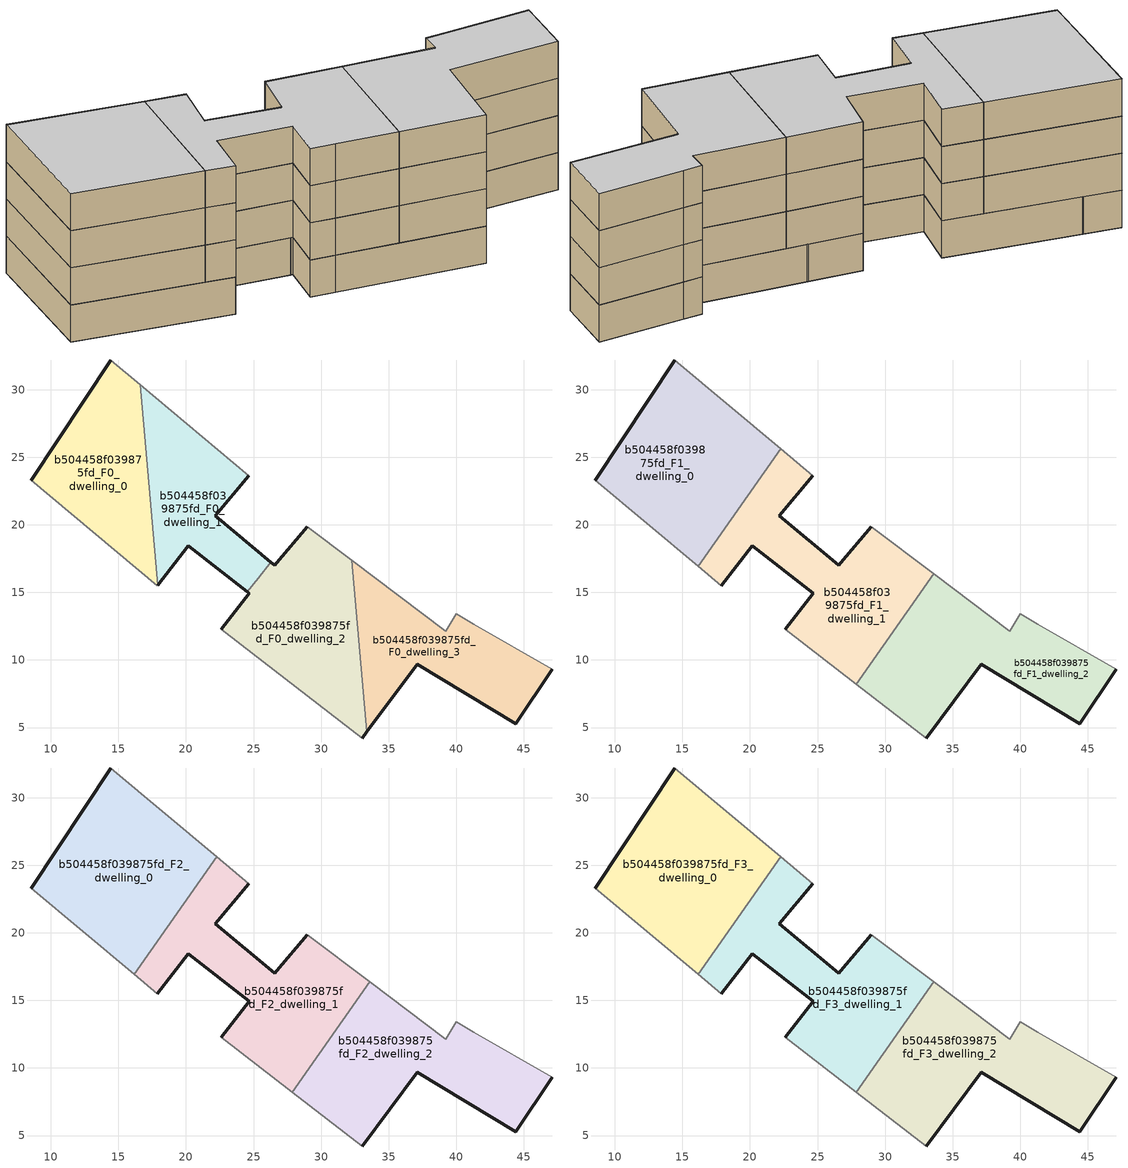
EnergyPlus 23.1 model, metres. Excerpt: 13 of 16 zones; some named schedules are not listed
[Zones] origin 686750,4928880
b504458f039875fd_F0_dwelling_0
 floor ground (EU_floor_Construction): 17.89,15.49 17.92,15.53 16.63,30.37 14.45,32.21 8.55,23.32 z0
 wall outside (EU_wall_Construction): 8.55,23.32 14.45,32.21 z0:3
 wall adiabatic (EU_wall_Construction): 14.45,32.21 16.63,30.37 / 17.92,15.53 17.89,15.49 8.55,23.32 z0:3
 wall to b504458f039875fd_F0_dwelling_1 (EU_wall_Construction): 16.63,30.37 17.92,15.53 z0:3
b504458f039875fd_F0_dwelling_1
 floor ground (EU_floor_Construction): 25.35,16.07 26.27,17.25 22.15,20.69 24.63,23.66 16.63,30.37 17.92,15.53 20.16,18.45 24.55,15.05 z0
 wall outside (EU_wall_Construction): 24.55,15.05 20.16,18.45 17.92,15.53 / 24.63,23.66 22.15,20.69 26.27,17.25 z0:3
 wall adiabatic (EU_wall_Construction): 16.63,30.37 24.63,23.66 z0:3
 wall to b504458f039875fd_F0_dwelling_2 (EU_wall_Construction): 26.27,17.25 25.35,16.07 / 25.34,16.06 24.55,15.06 z0:3; 25.34,16.06,2.98 25.35,16.06,0 25.34,16.06,0
b504458f039875fd_F0_dwelling_2
 floor ground (EU_floor_Construction): 33.06,4.23 33.39,4.67 32.29,17.37 28.98,19.87 26.73,17.21 26.56,17.01 26.27,17.25 24.56,15.05 24.68,14.96 22.61,12.28 24.11,11.12 z0
 wall outside (EU_wall_Construction): 33.39,4.67 33.06,4.23 / 22.61,12.28 24.68,14.96 24.56,15.05 / 26.27,17.25 26.56,17.01 26.73,17.21 28.98,19.87 z0:3
 wall adiabatic (EU_wall_Construction): 33.06,4.23 24.11,11.12 22.61,12.28 / 28.98,19.87 32.29,17.37 z0:3
 wall to b504458f039875fd_F0_dwelling_3 (EU_wall_Construction): 32.29,17.37 33.39,4.67 z0:3
b504458f039875fd_F0_dwelling_3
 floor ground (EU_floor_Construction): 44.42,5.28 47.11,9.31 41.31,12.66 40,13.43 39.22,12.15 32.29,17.37 33.39,4.67 37.11,9.68 z0
 wall outside (EU_wall_Construction): 47.11,9.31 44.42,5.28 37.11,9.68 33.39,4.67 z0:3
 wall adiabatic (EU_wall_Construction): 32.29,17.37 39.22,12.15 40,13.43 41.31,12.66 47.11,9.31 z0:3
b504458f039875fd_F1_dwelling_0
 floor to b504458f039875fd_F0_dwelling_0 (EU_floor_Construction): 16.16,16.94 17.62,19.03 16.63,30.37 14.45,32.21 8.55,23.32 z3
 floor to b504458f039875fd_F0_dwelling_1 (EU_floor_Construction): 17.62,19.03 22.26,25.65 16.63,30.37 z3
 wall outside (EU_wall_Construction): 8.55,23.32 14.45,32.21 z3:6
 wall adiabatic (EU_wall_Construction): 16.16,16.94 8.55,23.32 / 14.45,32.21 22.26,25.65 z3:6
 wall to b504458f039875fd_F1_dwelling_1 (EU_wall_Construction): 22.26,25.65 16.16,16.94 z3:6
b504458f039875fd_F1_dwelling_1
 floor outside (EU_floor_Construction): 25.35,16.07 24.55,15.05 20.16,18.45 24.68,14.96 24.56,15.05 26.27,17.25 26.56,17.01 22.15,20.69 26.27,17.25 z3
 floor to b504458f039875fd_F0_dwelling_0 (EU_floor_Construction): 17.89,15.49 17.92,15.53 17.62,19.03 16.16,16.94 z3
 floor to b504458f039875fd_F0_dwelling_1 (EU_floor_Construction): 25.35,16.07 26.27,17.25 22.15,20.69 24.63,23.66 22.26,25.65 17.62,19.03 17.92,15.53 20.16,18.45 24.55,15.05 z3
 floor to b504458f039875fd_F0_dwelling_2 (EU_floor_Construction): 27.88,8.21 32.51,14.82 32.29,17.37 28.98,19.87 26.73,17.21 26.56,17.01 26.27,17.25 24.56,15.05 24.68,14.96 22.61,12.28 24.11,11.12 z3
 floor to b504458f039875fd_F0_dwelling_3 (EU_floor_Construction): 32.51,14.82 33.6,16.38 32.29,17.37 z3
 wall outside (EU_wall_Construction): 24.63,23.66 22.15,20.69 26.56,17.01 26.73,17.21 28.98,19.87 / 22.61,12.28 24.68,14.96 20.16,18.45 17.89,15.49 z3:6
 wall adiabatic (EU_wall_Construction): 17.89,15.49 16.16,16.94 / 22.26,25.65 24.63,23.66 / 28.98,19.87 33.6,16.38 / 27.88,8.21 24.11,11.12 22.61,12.28 z3:6
 wall to b504458f039875fd_F1_dwelling_2 (EU_wall_Construction): 33.61,16.38 27.88,8.21 z3:6
b504458f039875fd_F1_dwelling_2
 floor to b504458f039875fd_F0_dwelling_2 (EU_floor_Construction): 33.06,4.23 33.39,4.67 32.51,14.82 27.88,8.21 z3
 floor to b504458f039875fd_F0_dwelling_3 (EU_floor_Construction): 44.42,5.28 47.11,9.31 41.31,12.66 40,13.43 39.22,12.15 33.6,16.38 32.51,14.82 33.39,4.67 37.11,9.68 z3
 wall outside (EU_wall_Construction): 47.11,9.31 44.42,5.28 37.11,9.68 33.06,4.23 z3:6
 wall adiabatic (EU_wall_Construction): 33.06,4.23 27.88,8.21 / 33.6,16.38 39.22,12.15 40,13.43 41.31,12.66 47.11,9.31 z3:6
b504458f039875fd_F2_dwelling_0
 floor to b504458f039875fd_F1_dwelling_0 (EU_floor_Construction): 16.16,16.94 22.26,25.65 14.45,32.21 8.55,23.32 z6
 wall outside (EU_wall_Construction): 8.55,23.32 14.45,32.21 z6:9
 wall adiabatic (EU_wall_Construction): 16.16,16.94 8.55,23.32 / 14.45,32.21 22.26,25.65 z6:9
 wall to b504458f039875fd_F2_dwelling_1 (EU_wall_Construction): 22.26,25.65 16.16,16.94 z6:9
b504458f039875fd_F2_dwelling_1
 floor to b504458f039875fd_F1_dwelling_1 (EU_floor_Construction): 27.88,8.21 33.6,16.38 28.98,19.87 26.73,17.21 26.56,17.01 22.15,20.69 24.63,23.66 22.26,25.65 16.16,16.94 17.89,15.49 20.16,18.45 24.68,14.96 22.61,12.28 24.11,11.12 z6
 wall outside (EU_wall_Construction): 24.63,23.66 22.15,20.69 26.56,17.01 26.73,17.21 28.98,19.87 / 22.61,12.28 24.68,14.96 20.16,18.45 17.89,15.49 z6:9
 wall adiabatic (EU_wall_Construction): 17.89,15.49 16.16,16.94 / 22.26,25.65 24.63,23.66 / 28.98,19.87 33.6,16.38 / 27.88,8.21 24.11,11.12 22.61,12.28 z6:9
 wall to b504458f039875fd_F2_dwelling_2 (EU_wall_Construction): 33.61,16.38 27.88,8.21 z6:9
b504458f039875fd_F2_dwelling_2
 floor to b504458f039875fd_F1_dwelling_2 (EU_floor_Construction): 44.42,5.28 47.11,9.31 41.31,12.66 40,13.43 39.22,12.15 33.6,16.38 27.88,8.21 33.06,4.23 37.11,9.68 z6
 wall outside (EU_wall_Construction): 47.11,9.31 44.42,5.28 37.11,9.68 33.06,4.23 z6:9
 wall adiabatic (EU_wall_Construction): 33.06,4.23 27.88,8.21 / 33.6,16.38 39.22,12.15 40,13.43 41.31,12.66 47.11,9.31 z6:9
b504458f039875fd_F3_dwelling_0
 floor to b504458f039875fd_F2_dwelling_0 (EU_floor_Construction): 16.16,16.94 22.26,25.65 14.45,32.21 8.55,23.32 z9
 wall outside (EU_wall_Construction): 8.55,23.32 14.45,32.21 z9:12
 wall adiabatic (EU_wall_Construction): 16.16,16.94 8.55,23.32 / 14.45,32.21 22.26,25.65 z9:12
 wall to b504458f039875fd_F3_dwelling_1 (EU_wall_Construction): 22.26,25.65 16.16,16.94 z9:12
 ceiling to b504458f039875fd_F4_dwelling_0 (EU_floor_Construction): 22.26,25.65 16.16,16.94 8.55,23.32 14.45,32.21 z12
b504458f039875fd_F3_dwelling_1
 floor to b504458f039875fd_F2_dwelling_1 (EU_floor_Construction): 27.88,8.21 33.6,16.38 28.98,19.87 26.73,17.21 26.56,17.01 22.15,20.69 24.63,23.66 22.26,25.65 16.16,16.94 17.89,15.49 20.16,18.45 24.68,14.96 22.61,12.28 24.11,11.12 z9
 wall outside (EU_wall_Construction): 24.63,23.66 22.15,20.69 26.56,17.01 26.73,17.21 28.98,19.87 / 22.61,12.28 24.68,14.96 20.16,18.45 17.89,15.49 z9:12
 wall adiabatic (EU_wall_Construction): 17.89,15.49 16.16,16.94 / 22.26,25.65 24.63,23.66 / 28.98,19.87 33.6,16.38 / 27.88,8.21 24.11,11.12 22.61,12.28 z9:12
 wall to b504458f039875fd_F3_dwelling_2 (EU_wall_Construction): 33.61,16.38 27.88,8.21 z9:12
 ceiling to b504458f039875fd_F4_dwelling_1 (EU_floor_Construction): 28.98,19.87 33.6,16.38 27.88,8.21 24.11,11.12 22.61,12.28 24.68,14.96 20.16,18.45 17.89,15.49 16.16,16.94 22.26,25.65 24.63,23.66 22.15,20.69 26.56,17.01 26.73,17.21 z12
b504458f039875fd_F3_dwelling_2
 floor to b504458f039875fd_F2_dwelling_2 (EU_floor_Construction): 44.42,5.28 47.11,9.31 41.31,12.66 40,13.43 39.22,12.15 33.6,16.38 27.88,8.21 33.06,4.23 37.11,9.68 z9
 wall outside (EU_wall_Construction): 47.11,9.31 44.42,5.28 37.11,9.68 33.06,4.23 z9:12
 wall adiabatic (EU_wall_Construction): 33.06,4.23 27.88,8.21 / 33.6,16.38 39.22,12.15 40,13.43 41.31,12.66 47.11,9.31 z9:12
 ceiling to b504458f039875fd_F4_dwelling_2 (EU_floor_Construction): 41.31,12.66 47.11,9.31 44.42,5.28 37.11,9.68 33.06,4.23 27.88,8.21 33.6,16.38 39.22,12.15 40,13.43 z12
[Building]
EU S2 Campaign: North Axis=0; Terrain=City; Solar Distribution=FullExterior
[Site:Location]
Bologna: Latitude=44.5; Longitude=11.25; Time Zone=1; Elevation=37
[SizingPeriod:WeatherFileDays]
AnnualSizingPeriod: Begin Month=1; Begin Day of Month=1; End Month=12; End Day of Month=31; Day of Week for Start Day=Monday; Use Weather File Daylight Saving Period=No; Use Weather File Rain and Snow Indicators=No
[MATERIAL]
EU_InternalMass_Material: Roughness=MediumRough; Thickness=0.1; Conductivity=1; Density=1800; Specific Heat=900; Thermal Absorptance=0.9; Solar Absorptance=0.7; Visible Absorptance=0.7
[MATERIAL:NOMASS] Roughness=MediumRough; Thermal Absorptance=0.9; Solar Absorptance=0.7; Visible Absorptance=0.7
Name | Thermal Resistance
EU_wall_NoMass | 0.905828
EU_floor_NoMass | 0.67114
[CONSTRUCTION]
EU_wall_Construction: EU_wall_NoMass
EU_floor_Construction: EU_floor_NoMass
EU_InternalMass_Construction: EU_InternalMass_Material
[ZONE] Type=1; Multiplier=1; Ceiling Height=autocalculate; Floor Area=autocalculate; Part of Total Floor Area=Yes
Name | Volume
b504458f039875fd_F0_dwelling_0 | 239.93
b504458f039875fd_F1_dwelling_0 | 319.906
b504458f039875fd_F2_dwelling_0; b504458f039875fd_F3_dwelling_0 | 319.908
b504458f039875fd_F0_dwelling_1 | 210.83
b504458f039875fd_F1_dwelling_1 | 319.866
b504458f039875fd_F2_dwelling_1; b504458f039875fd_F3_dwelling_1 | 319.893
b504458f039875fd_F0_dwelling_2 | 269.002
b504458f039875fd_F1_dwelling_2 | 319.898
b504458f039875fd_F2_dwelling_2; b504458f039875fd_F3_dwelling_2 | 319.899
b504458f039875fd_F0_dwelling_3 | 239.92
[INTERNALMASS] Construction=EU_InternalMass_Construction
Name | Zone or ZoneList | Surface Area
b504458f039875fd_F0_dwelling_0_EU_InternalMass | b504458f039875fd_F0_dwelling_0 | 79.9765
b504458f039875fd_F0_dwelling_1_EU_InternalMass | b504458f039875fd_F0_dwelling_1 | 70.2808
b504458f039875fd_F0_dwelling_2_EU_InternalMass | b504458f039875fd_F0_dwelling_2 | 89.682
b504458f039875fd_F0_dwelling_3_EU_InternalMass | b504458f039875fd_F0_dwelling_3 | 79.973
b504458f039875fd_F1_dwelling_0_EU_InternalMass | b504458f039875fd_F1_dwelling_0 | 106.636
b504458f039875fd_F1_dwelling_1_EU_InternalMass | b504458f039875fd_F1_dwelling_1 | 106.631
b504458f039875fd_F1_dwelling_2_EU_InternalMass | b504458f039875fd_F1_dwelling_2 | 106.633
b504458f039875fd_F2_dwelling_0_EU_InternalMass | b504458f039875fd_F2_dwelling_0 | 106.636
b504458f039875fd_F2_dwelling_1_EU_InternalMass | b504458f039875fd_F2_dwelling_1 | 106.631
b504458f039875fd_F2_dwelling_2_EU_InternalMass | b504458f039875fd_F2_dwelling_2 | 106.633
b504458f039875fd_F3_dwelling_0_EU_InternalMass | b504458f039875fd_F3_dwelling_0 | 106.636
b504458f039875fd_F3_dwelling_1_EU_InternalMass | b504458f039875fd_F3_dwelling_1 | 106.631
b504458f039875fd_F3_dwelling_2_EU_InternalMass | b504458f039875fd_F3_dwelling_2 | 106.633
[OTHEREQUIPMENT] Fuel Type=Electricity; Design Level Calculation Method=Watts/Area; Power per Zone Floor Area=1; Fraction Latent=0; Fraction Radiant=0; Fraction Lost=0; Carbon Dioxide Generation Rate=0; EndUse Subcategory=EU_Step8_InternalGains
Name | Zone or ZoneList or Space or SpaceList | Schedule
EU_Step8_InternalGain_b504458f039875fd_F0_dwelling_0_f000 | b504458f039875fd_F0_dwelling_0 | EU_Step8_GainSchedule_b504458f039875fd_F0_dwelling_0_f000
EU_Step8_InternalGain_b504458f039875fd_F0_dwelling_1_f000 | b504458f039875fd_F0_dwelling_1 | EU_Step8_GainSchedule_b504458f039875fd_F0_dwelling_1_f000
EU_Step8_InternalGain_b504458f039875fd_F0_dwelling_2_f000 | b504458f039875fd_F0_dwelling_2 | EU_Step8_GainSchedule_b504458f039875fd_F0_dwelling_2_f000
EU_Step8_InternalGain_b504458f039875fd_F0_dwelling_3_f000 | b504458f039875fd_F0_dwelling_3 | EU_Step8_GainSchedule_b504458f039875fd_F0_dwelling_3_f000
EU_Step8_InternalGain_b504458f039875fd_F1_dwelling_0_f000 | b504458f039875fd_F1_dwelling_0 | EU_Step8_GainSchedule_b504458f039875fd_F1_dwelling_0_f000
EU_Step8_InternalGain_b504458f039875fd_F1_dwelling_1_f000 | b504458f039875fd_F1_dwelling_1 | EU_Step8_GainSchedule_b504458f039875fd_F1_dwelling_1_f000
EU_Step8_InternalGain_b504458f039875fd_F1_dwelling_2_f000 | b504458f039875fd_F1_dwelling_2 | EU_Step8_GainSchedule_b504458f039875fd_F1_dwelling_2_f000
EU_Step8_InternalGain_b504458f039875fd_F2_dwelling_0_f000 | b504458f039875fd_F2_dwelling_0 | EU_Step8_GainSchedule_b504458f039875fd_F2_dwelling_0_f000
EU_Step8_InternalGain_b504458f039875fd_F2_dwelling_1_f000 | b504458f039875fd_F2_dwelling_1 | EU_Step8_GainSchedule_b504458f039875fd_F2_dwelling_1_f000
EU_Step8_InternalGain_b504458f039875fd_F2_dwelling_2_f000 | b504458f039875fd_F2_dwelling_2 | EU_Step8_GainSchedule_b504458f039875fd_F2_dwelling_2_f000
EU_Step8_InternalGain_b504458f039875fd_F3_dwelling_0_f000 | b504458f039875fd_F3_dwelling_0 | EU_Step8_GainSchedule_b504458f039875fd_F3_dwelling_0_f000
EU_Step8_InternalGain_b504458f039875fd_F3_dwelling_1_f000 | b504458f039875fd_F3_dwelling_1 | EU_Step8_GainSchedule_b504458f039875fd_F3_dwelling_1_f000
EU_Step8_InternalGain_b504458f039875fd_F3_dwelling_2_f000 | b504458f039875fd_F3_dwelling_2 | EU_Step8_GainSchedule_b504458f039875fd_F3_dwelling_2_f000
[ZONEVENTILATION:DESIGNFLOWRATE] Schedule=EU_AlwaysOn; Design Flow Rate Calculation Method=AirChanges/Hour; Air Changes per Hour=0.73129; Ventilation Type=Natural; Fan Pressure Rise=0; Fan Total Efficiency=1; Constant Term Coefficient=1; Temperature Term Coefficient=0; Velocity Term Coefficient=0; Velocity Squared Term Coefficient=0; Minimum Indoor Temperature=-100; Maximum Indoor Temperature=100; Delta Temperature=-100; Minimum Outdoor Temperature=-100; Maximum Outdoor Temperature=100; Maximum Wind Speed=40
Name | Zone or ZoneList or Space or SpaceList
EU_ConstantAir_b504458f039875fd_F0_dwelling_0 | b504458f039875fd_F0_dwelling_0
EU_ConstantAir_b504458f039875fd_F0_dwelling_1 | b504458f039875fd_F0_dwelling_1
EU_ConstantAir_b504458f039875fd_F0_dwelling_2 | b504458f039875fd_F0_dwelling_2
EU_ConstantAir_b504458f039875fd_F0_dwelling_3 | b504458f039875fd_F0_dwelling_3
EU_ConstantAir_b504458f039875fd_F1_dwelling_0 | b504458f039875fd_F1_dwelling_0
EU_ConstantAir_b504458f039875fd_F1_dwelling_1 | b504458f039875fd_F1_dwelling_1
EU_ConstantAir_b504458f039875fd_F1_dwelling_2 | b504458f039875fd_F1_dwelling_2
EU_ConstantAir_b504458f039875fd_F2_dwelling_0 | b504458f039875fd_F2_dwelling_0
EU_ConstantAir_b504458f039875fd_F2_dwelling_1 | b504458f039875fd_F2_dwelling_1
EU_ConstantAir_b504458f039875fd_F2_dwelling_2 | b504458f039875fd_F2_dwelling_2
EU_ConstantAir_b504458f039875fd_F3_dwelling_0 | b504458f039875fd_F3_dwelling_0
EU_ConstantAir_b504458f039875fd_F3_dwelling_1 | b504458f039875fd_F3_dwelling_1
EU_ConstantAir_b504458f039875fd_F3_dwelling_2 | b504458f039875fd_F3_dwelling_2
[HVACTEMPLATE:THERMOSTAT] Constant Heating Setpoint=20; Constant Cooling Setpoint=50
EU_HeatOnly_b504458f039875fd_F0_dwelling_0; EU_HeatOnly_b504458f039875fd_F0_dwelling_1; EU_HeatOnly_b504458f039875fd_F0_dwelling_2; EU_HeatOnly_b504458f039875fd_F0_dwelling_3; EU_HeatOnly_b504458f039875fd_F1_dwelling_0; EU_HeatOnly_b504458f039875fd_F1_dwelling_1; EU_HeatOnly_b504458f039875fd_F1_dwelling_2; EU_HeatOnly_b504458f039875fd_F2_dwelling_0; EU_HeatOnly_b504458f039875fd_F2_dwelling_1; EU_HeatOnly_b504458f039875fd_F2_dwelling_2; EU_HeatOnly_b504458f039875fd_F3_dwelling_0; EU_HeatOnly_b504458f039875fd_F3_dwelling_1; EU_HeatOnly_b504458f039875fd_F3_dwelling_2; EU_HeatOnly_b504458f039875fd_F4_dwelling_0; EU_HeatOnly_b504458f039875fd_F4_dwelling_1; EU_HeatOnly_b504458f039875fd_F4_dwelling_2
[HVACTEMPLATE:ZONE:IDEALLOADSAIRSYSTEM] System Availability Schedule=EU_AlwaysOn; Maximum Heating Supply Air Temperature=50; Minimum Cooling Supply Air Temperature=13; Maximum Heating Supply Air Humidity Ratio=0.0156; Minimum Cooling Supply Air Humidity Ratio=0.0077; Heating Limit=NoLimit; Cooling Limit=NoLimit; Heating Availability Schedule=EU_AlwaysOn; Cooling Availability Schedule=EU_CoolingOff; Dehumidification Control Type=ConstantSensibleHeatRatio; Cooling Sensible Heat Ratio=0.7; Dehumidification Setpoint=60; Humidification Control Type=None; Humidification Setpoint=30; Outdoor Air Method=None; Outdoor Air Flow Rate per Person=0.00944; Outdoor Air Flow Rate per Zone Floor Area=0; Outdoor Air Flow Rate per Zone=0; Demand Controlled Ventilation Type=None; Outdoor Air Economizer Type=NoEconomizer; Heat Recovery Type=None; Sensible Heat Recovery Effectiveness=0.7; Latent Heat Recovery Effectiveness=0.65
Name | Template Thermostat
b504458f039875fd_F0_dwelling_0 | EU_HeatOnly_b504458f039875fd_F0_dwelling_0
b504458f039875fd_F0_dwelling_1 | EU_HeatOnly_b504458f039875fd_F0_dwelling_1
b504458f039875fd_F0_dwelling_2 | EU_HeatOnly_b504458f039875fd_F0_dwelling_2
b504458f039875fd_F0_dwelling_3 | EU_HeatOnly_b504458f039875fd_F0_dwelling_3
b504458f039875fd_F1_dwelling_0 | EU_HeatOnly_b504458f039875fd_F1_dwelling_0
b504458f039875fd_F1_dwelling_1 | EU_HeatOnly_b504458f039875fd_F1_dwelling_1
b504458f039875fd_F1_dwelling_2 | EU_HeatOnly_b504458f039875fd_F1_dwelling_2
b504458f039875fd_F2_dwelling_0 | EU_HeatOnly_b504458f039875fd_F2_dwelling_0
b504458f039875fd_F2_dwelling_1 | EU_HeatOnly_b504458f039875fd_F2_dwelling_1
b504458f039875fd_F2_dwelling_2 | EU_HeatOnly_b504458f039875fd_F2_dwelling_2
b504458f039875fd_F3_dwelling_0 | EU_HeatOnly_b504458f039875fd_F3_dwelling_0
b504458f039875fd_F3_dwelling_1 | EU_HeatOnly_b504458f039875fd_F3_dwelling_1
b504458f039875fd_F3_dwelling_2 | EU_HeatOnly_b504458f039875fd_F3_dwelling_2
[SIZING:ZONE] Zone Cooling Design Supply Air Temperature Input Method=SupplyAirTemperature; Zone Cooling Design Supply Air Temperature=13; Zone Heating Design Supply Air Temperature Input Method=SupplyAirTemperature; Zone Heating Design Supply Air Temperature=50; Zone Cooling Design Supply Air Humidity Ratio=0.008; Zone Heating Design Supply Air Humidity Ratio=0.008; Cooling Design Air Flow Method=DesignDay; Cooling Design Air Flow Rate=0; Cooling Minimum Air Flow per Zone Floor Area=0.000762; Cooling Minimum Air Flow=0; Cooling Minimum Air Flow Fraction=0.2; Heating Design Air Flow Method=DesignDay; Heating Design Air Flow Rate=0; Heating Maximum Air Flow per Zone Floor Area=0.002032; Heating Maximum Air Flow=0.141576; Heating Maximum Air Flow Fraction=0.3; Account for Dedicated Outdoor Air System=No; Dedicated Outdoor Air System Control Strategy=NeutralSupplyAir; Dedicated Outdoor Air Low Setpoint Temperature for Design=autosize; Dedicated Outdoor Air High Setpoint Temperature for Design=autosize; Zone Load Sizing Method=Sensible Load Only No Latent Load; Zone Latent Cooling Design Supply Air Humidity Ratio Input Method=HumidityRatioDifference; Zone Cooling Design Supply Air Humidity Ratio Difference=0.005; Zone Latent Heating Design Supply Air Humidity Ratio Input Method=HumidityRatioDifference; Zone Humidification Design Supply Air Humidity Ratio Difference=0.005
b504458f039875fd_F0_dwelling_0; b504458f039875fd_F0_dwelling_1; b504458f039875fd_F0_dwelling_2; b504458f039875fd_F0_dwelling_3; b504458f039875fd_F1_dwelling_0; b504458f039875fd_F1_dwelling_1; b504458f039875fd_F1_dwelling_2; b504458f039875fd_F2_dwelling_0; b504458f039875fd_F2_dwelling_1; b504458f039875fd_F2_dwelling_2; b504458f039875fd_F3_dwelling_0; b504458f039875fd_F3_dwelling_1; b504458f039875fd_F3_dwelling_2
